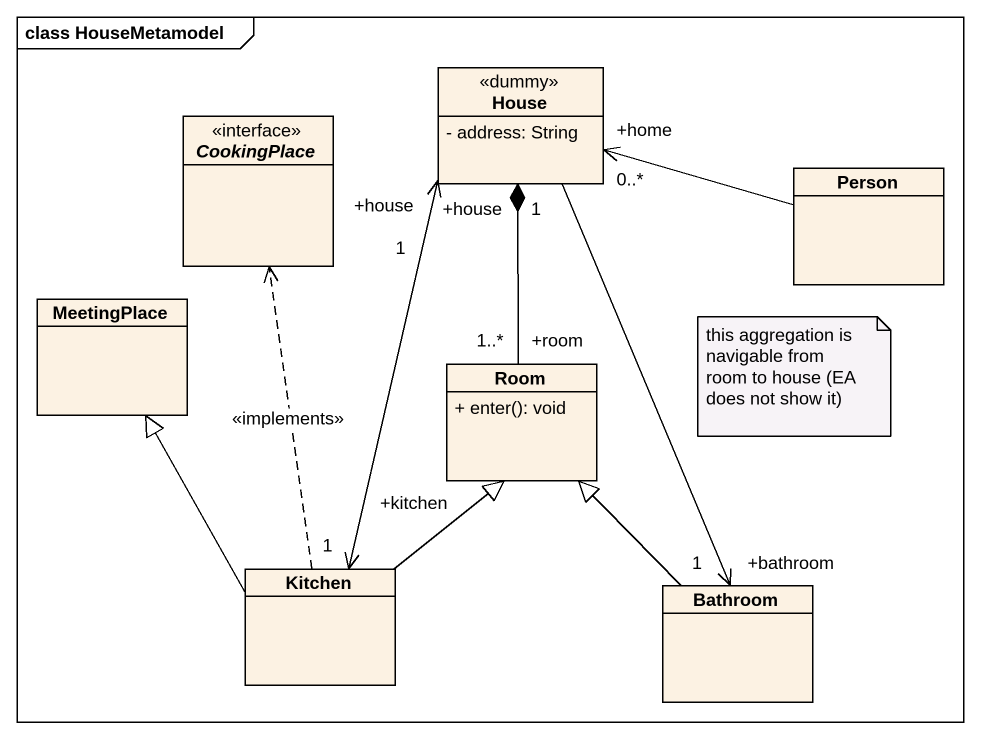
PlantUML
@startuml
mainframe class HouseMetamodel
hide circle
hide empty members
skinparam classAttributeIconSize 0
class House <<dummy>> {
  - address: String
}
interface CookingPlace <<interface>>
class "Person" as Person_
class MeetingPlace
class Room {
  + enter(): void
}
class Kitchen
class Bathroom
House --> "+bathroom\n1" Bathroom
Person_ -left-> "+home\n0..*" House
Room "+room\n1..*" -up-* "+house\n1" House
Kitchen "+kitchen\n1" <-up-> "+house\n1" House
Kitchen .up.> CookingPlace : <<implements>>
Kitchen -up-|> MeetingPlace
Kitchen -up-|> Room
Bathroom -up-|> Room
note as N1
  this aggregation is navigable from room to house (EA does not show it)
end note
@enduml
